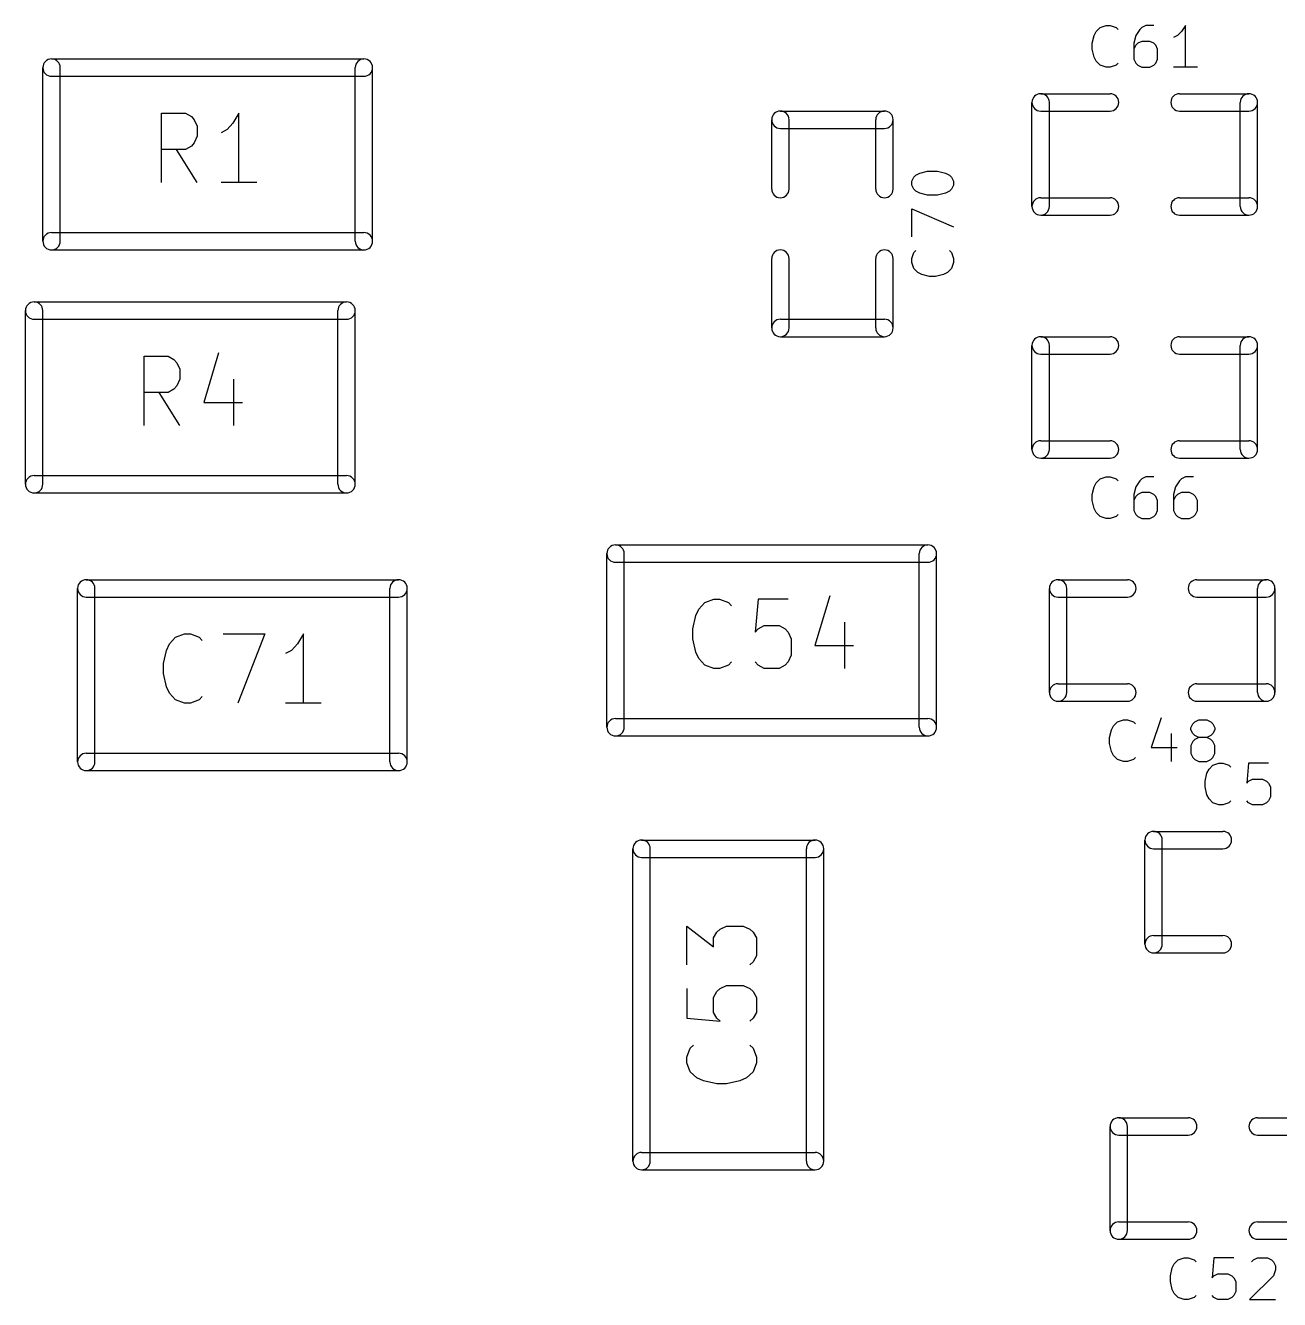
# Model space of a CAD drawing. Extents: x 51.7 to 137.6, y -122.1 to -55.4.
# Drawn here: x 91.88 to 101.06, y -95.37 to -86.05 of the extents above; entities that cross this region are included whole.
import ezdxf

# ---------------------------------------------------------------- set-up
doc = ezdxf.new("R2010")
doc.units = 0
doc.header["$MEASUREMENT"] = 0
doc.layers.add('BLACK', color=250, linetype='CONTINUOUS')

msp = doc.modelspace()

# ---------------------------------------------------------------- linework, layer by layer
at = {"layer": 'BLACK'}
for p, q in [((99.6914, -86.1822), (99.7059, -86.1241)), ((99.7059, -86.1241), (99.7204, -86.0951)), ((99.7204, -86.0951), (99.7494, -86.0661)), ((99.7494, -86.0661), (99.793, -86.0516)), ((99.793, -86.0516), (99.822, -86.0516)), ((99.822, -86.0516), (99.8655, -86.0661)), ((99.8655, -86.0661), (99.8801, -86.0806)), ((100.011, -86.1241), (99.9962, -86.1822)), ((100.04, -86.0806), (100.011, -86.1241)), ((100.054, -86.0661), (100.04, -86.0806)), ((100.083, -86.0516), (100.054, -86.0661)), ((100.141, -86.0516), (100.083, -86.0516)), ((100.315, -86.1241), (100.286, -86.1387)), ((100.345, -86.0951), (100.315, -86.1241)), ((100.374, -86.0516), (100.345, -86.0951)), ((100.374, -86.3564), (100.374, -86.0516)), ((99.6914, -86.2257), (99.6914, -86.1822)), ((99.7059, -86.2838), (99.6914, -86.2257)), ((99.9962, -86.1822), (99.9962, -86.2983)), ((100.011, -86.1967), (99.9962, -86.2257)), ((100.025, -86.1822), (100.011, -86.1967)), ((100.054, -86.1677), (100.025, -86.1822)), ((100.112, -86.1677), (100.054, -86.1677)), ((100.141, -86.1822), (100.112, -86.1677)), ((100.156, -86.1967), (100.141, -86.1822)), ((100.17, -86.2257), (100.156, -86.1967)), ((100.17, -86.2983), (100.17, -86.2257)), ((92.075, -86.2965), (94.361, -86.2965)), ((99.7204, -86.3128), (99.7059, -86.2838)), ((99.7494, -86.3419), (99.7204, -86.3128)), ((99.9962, -86.2983), (100.011, -86.3273)), ((100.156, -86.3273), (100.17, -86.2983)), ((92.0115, -87.63), (92.0115, -86.36)), ((92.1385, -87.63), (92.1385, -86.36)), ((94.2975, -87.63), (94.2975, -86.36)), ((94.4245, -87.63), (94.4245, -86.36)), ((99.793, -86.3564), (99.7494, -86.3419)), ((99.822, -86.3564), (99.793, -86.3564)), ((99.8655, -86.3419), (99.822, -86.3564)), ((99.8801, -86.3273), (99.8655, -86.3419)), ((100.011, -86.3273), (100.025, -86.3419)), ((100.025, -86.3419), (100.054, -86.3564)), ((100.054, -86.3564), (100.112, -86.3564)), ((100.112, -86.3564), (100.141, -86.3419)), ((100.141, -86.3419), (100.156, -86.3273)), ((100.461, -86.3564), (100.286, -86.3564)), ((92.075, -86.4235), (94.361, -86.4235)), ((99.314, -86.5505), (99.822, -86.5505)), ((100.33, -86.5505), (100.838, -86.5505)), ((92.8805, -87.2006), (92.8805, -86.6926)), ((92.8805, -86.6926), (93.0547, -86.6926)), ((93.0547, -86.6926), (93.0983, -86.7168)), ((93.4466, -86.6926), (93.4031, -86.7652)), ((93.4466, -87.2006), (93.4466, -86.6926)), ((97.409, -86.6775), (98.171, -86.6775)), ((99.2505, -87.376), (99.2505, -86.614)), ((99.314, -86.6775), (99.822, -86.6775)), ((99.3775, -87.376), (99.3775, -86.614)), ((100.33, -86.6775), (100.838, -86.6775)), ((100.775, -87.376), (100.775, -86.614)), ((100.902, -87.376), (100.902, -86.614)), ((93.0983, -86.7168), (93.12, -86.741)), ((93.12, -86.741), (93.1418, -86.7894)), ((93.4031, -86.7652), (93.3595, -86.8136)), ((97.3455, -87.249), (97.3455, -86.741)), ((97.4725, -87.249), (97.4725, -86.741)), ((98.1075, -87.249), (98.1075, -86.741)), ((98.2345, -87.249), (98.2345, -86.741)), ((93.1418, -86.862), (93.12, -86.9103)), ((93.1418, -86.7894), (93.1418, -86.862)), ((93.3595, -86.8136), (93.316, -86.8378)), ((97.409, -86.8045), (98.171, -86.8045)), ((93.0547, -86.9587), (92.8805, -86.9587)), ((93.1418, -87.2006), (92.9894, -86.9587)), ((93.0983, -86.9345), (93.0547, -86.9587)), ((93.12, -86.9103), (93.0983, -86.9345)), ((98.3851, -87.1619), (98.3996, -87.1474)), ((98.3996, -87.1474), (98.4286, -87.1329)), ((98.4286, -87.1329), (98.4867, -87.1184)), ((98.4867, -87.1184), (98.5593, -87.1184)), ((98.5593, -87.1184), (98.6173, -87.1329)), ((98.6173, -87.1329), (98.6463, -87.1474)), ((98.6463, -87.1474), (98.6609, -87.1619)), ((93.5772, -87.2006), (93.316, -87.2006)), ((98.3706, -87.1909), (98.3851, -87.1619)), ((98.3706, -87.22), (98.3706, -87.1909)), ((98.3851, -87.249), (98.3706, -87.22)), ((98.3996, -87.2635), (98.3851, -87.249)), ((98.6609, -87.249), (98.6463, -87.2635)), ((98.6609, -87.1619), (98.6754, -87.1909)), ((98.6754, -87.22), (98.6609, -87.249)), ((98.6754, -87.1909), (98.6754, -87.22)), ((98.4286, -87.278), (98.3996, -87.2635)), ((98.4867, -87.2925), (98.4286, -87.278)), ((98.5593, -87.2925), (98.4867, -87.2925)), ((98.6173, -87.278), (98.5593, -87.2925)), ((98.6463, -87.2635), (98.6173, -87.278)), ((99.314, -87.3125), (99.822, -87.3125)), ((100.33, -87.3125), (100.838, -87.3125)), ((98.3706, -87.5973), (98.3706, -87.3941)), ((98.3706, -87.3941), (98.6754, -87.5248)), ((99.314, -87.4395), (99.822, -87.4395)), ((100.33, -87.4395), (100.838, -87.4395)), ((92.075, -87.5665), (94.361, -87.5665)), ((92.075, -87.6935), (94.361, -87.6935)), ((98.3706, -87.757), (98.3851, -87.7135)), ((98.3851, -87.7135), (98.3996, -87.6989)), ((98.6463, -87.6989), (98.6609, -87.7135)), ((98.6609, -87.7135), (98.6754, -87.757)), ((97.3455, -88.265), (97.3455, -87.757)), ((97.4725, -88.265), (97.4725, -87.757)), ((98.1075, -88.265), (98.1075, -87.757)), ((98.2345, -88.265), (98.2345, -87.757)), ((98.3706, -87.786), (98.3706, -87.757)), ((98.3851, -87.8296), (98.3706, -87.786)), ((98.6754, -87.786), (98.6609, -87.8296)), ((98.6754, -87.757), (98.6754, -87.786)), ((98.4141, -87.8586), (98.3851, -87.8296)), ((98.4431, -87.8731), (98.4141, -87.8586)), ((98.5012, -87.8876), (98.4431, -87.8731)), ((98.5447, -87.8876), (98.5012, -87.8876)), ((98.6028, -87.8731), (98.5447, -87.8876)), ((98.6318, -87.8586), (98.6028, -87.8731)), ((98.6609, -87.8296), (98.6318, -87.8586)), ((91.948, -88.0745), (94.234, -88.0745)), ((91.8845, -89.408), (91.8845, -88.138)), ((92.0115, -89.408), (92.0115, -88.138)), ((94.1705, -89.408), (94.1705, -88.138)), ((94.2975, -89.408), (94.2975, -88.138)), ((91.948, -88.2015), (94.234, -88.2015)), ((97.409, -88.2015), (98.171, -88.2015)), ((97.409, -88.3285), (98.171, -88.3285)), ((99.314, -88.3285), (99.822, -88.3285)), ((100.33, -88.3285), (100.838, -88.3285)), ((93.2978, -88.4464), (93.189, -88.8093)), ((99.2505, -89.154), (99.2505, -88.392)), ((99.314, -88.4555), (99.822, -88.4555)), ((99.3775, -89.154), (99.3775, -88.392)), ((100.33, -88.4555), (100.838, -88.4555)), ((100.775, -89.154), (100.775, -88.392)), ((100.902, -89.154), (100.902, -88.392)), ((92.7535, -88.9786), (92.7535, -88.4706)), ((92.7535, -88.4706), (92.9277, -88.4706)), ((92.9277, -88.4706), (92.9713, -88.4948)), ((92.9713, -88.4948), (92.993, -88.519)), ((92.993, -88.519), (93.0148, -88.5674)), ((93.0148, -88.64), (92.993, -88.6883)), ((93.0148, -88.5674), (93.0148, -88.64)), ((93.4067, -88.64), (93.4067, -88.9786)), ((92.9277, -88.7367), (92.7535, -88.7367)), ((93.0148, -88.9786), (92.8624, -88.7367)), ((92.9713, -88.7125), (92.9277, -88.7367)), ((92.993, -88.6883), (92.9713, -88.7125)), ((93.189, -88.8093), (93.472, -88.8093)), ((99.314, -89.0905), (99.822, -89.0905)), ((100.33, -89.0905), (100.838, -89.0905)), ((99.314, -89.2175), (99.822, -89.2175)), ((100.33, -89.2175), (100.838, -89.2175)), ((91.948, -89.3445), (94.234, -89.3445)), ((99.7204, -89.3971), (99.7494, -89.3681)), ((99.7494, -89.3681), (99.793, -89.3536)), ((99.793, -89.3536), (99.822, -89.3536)), ((99.822, -89.3536), (99.8655, -89.3681)), ((99.8655, -89.3681), (99.8801, -89.3826)), ((100.04, -89.3826), (100.011, -89.4261)), ((100.054, -89.3681), (100.04, -89.3826)), ((100.083, -89.3536), (100.054, -89.3681)), ((100.141, -89.3536), (100.083, -89.3536)), ((100.33, -89.3826), (100.301, -89.4261)), ((100.345, -89.3681), (100.33, -89.3826)), ((100.374, -89.3536), (100.345, -89.3681)), ((100.432, -89.3536), (100.374, -89.3536)), ((91.948, -89.4715), (94.234, -89.4715)), ((99.6914, -89.4842), (99.7059, -89.4261)), ((99.6914, -89.5277), (99.6914, -89.4842)), ((99.7059, -89.4261), (99.7204, -89.3971)), ((100.011, -89.4261), (99.9962, -89.4842)), ((99.9962, -89.4842), (99.9962, -89.6003)), ((100.025, -89.4842), (100.011, -89.4987)), ((100.054, -89.4697), (100.025, -89.4842)), ((100.112, -89.4697), (100.054, -89.4697)), ((100.141, -89.4842), (100.112, -89.4697)), ((100.156, -89.4987), (100.141, -89.4842)), ((100.301, -89.4261), (100.286, -89.4842)), ((100.286, -89.4842), (100.286, -89.6003)), ((100.315, -89.4842), (100.301, -89.4987)), ((100.345, -89.4697), (100.315, -89.4842)), ((100.403, -89.4697), (100.345, -89.4697)), ((100.432, -89.4842), (100.403, -89.4697)), ((100.446, -89.4987), (100.432, -89.4842)), ((99.7059, -89.5858), (99.6914, -89.5277)), ((100.011, -89.4987), (99.9962, -89.5277)), ((100.17, -89.5277), (100.156, -89.4987)), ((100.17, -89.6003), (100.17, -89.5277)), ((100.301, -89.4987), (100.286, -89.5277)), ((100.461, -89.5277), (100.446, -89.4987)), ((100.461, -89.6003), (100.461, -89.5277)), ((99.7204, -89.6148), (99.7059, -89.5858)), ((99.7494, -89.6439), (99.7204, -89.6148)), ((99.793, -89.6584), (99.7494, -89.6439)), ((99.822, -89.6584), (99.793, -89.6584)), ((99.8655, -89.6439), (99.822, -89.6584)), ((99.8801, -89.6293), (99.8655, -89.6439)), ((99.9962, -89.6003), (100.011, -89.6293)), ((100.011, -89.6293), (100.025, -89.6439)), ((100.025, -89.6439), (100.054, -89.6584)), ((100.054, -89.6584), (100.112, -89.6584)), ((100.112, -89.6584), (100.141, -89.6439)), ((100.141, -89.6439), (100.156, -89.6293)), ((100.156, -89.6293), (100.17, -89.6003)), ((100.286, -89.6003), (100.301, -89.6293)), ((100.301, -89.6293), (100.315, -89.6439)), ((100.315, -89.6439), (100.345, -89.6584)), ((100.345, -89.6584), (100.403, -89.6584)), ((100.403, -89.6584), (100.432, -89.6439)), ((100.432, -89.6439), (100.446, -89.6293)), ((100.446, -89.6293), (100.461, -89.6003)), ((96.2025, -89.8525), (98.4885, -89.8525)), ((96.139, -91.186), (96.139, -89.916)), ((96.266, -91.186), (96.266, -89.916)), ((98.425, -91.186), (98.425, -89.916)), ((98.552, -91.186), (98.552, -89.916)), ((96.2025, -89.9795), (98.4885, -89.9795)), ((92.329, -90.1065), (94.615, -90.1065)), ((99.441, -90.1065), (99.949, -90.1065)), ((100.457, -90.1065), (100.965, -90.1065)), ((92.2655, -91.44), (92.2655, -90.17)), ((92.329, -90.2335), (94.615, -90.2335)), ((92.3925, -91.44), (92.3925, -90.17)), ((94.5515, -91.44), (94.5515, -90.17)), ((94.6785, -91.44), (94.6785, -90.17)), ((97.77, -90.2244), (97.6612, -90.5873)), ((99.3775, -90.932), (99.3775, -90.17)), ((99.441, -90.2335), (99.949, -90.2335)), ((99.5045, -90.932), (99.5045, -90.17)), ((100.457, -90.2335), (100.965, -90.2335)), ((100.902, -90.932), (100.902, -90.17)), ((101.029, -90.932), (101.029, -90.17)), ((96.7903, -90.3696), (96.8121, -90.3212)), ((96.8121, -90.3212), (96.8556, -90.2728)), ((96.8556, -90.2728), (96.921, -90.2486)), ((96.921, -90.2486), (96.9645, -90.2486)), ((96.9645, -90.2486), (97.0298, -90.2728)), ((97.0298, -90.2728), (97.0516, -90.297)), ((97.2475, -90.2486), (97.2258, -90.4905)), ((97.4652, -90.2486), (97.2475, -90.2486)), ((96.7686, -90.4663), (96.7903, -90.3696)), ((97.8789, -90.418), (97.8789, -90.7566)), ((92.9821, -90.5268), (93.0475, -90.5026)), ((93.0475, -90.5026), (93.091, -90.5026)), ((93.091, -90.5026), (93.1563, -90.5268)), ((93.3305, -90.5026), (93.6353, -90.5026)), ((93.6353, -90.5026), (93.4393, -91.0106)), ((93.9183, -90.5026), (93.8748, -90.5752)), ((93.9183, -91.0106), (93.9183, -90.5026)), ((96.7686, -90.5389), (96.7686, -90.4663)), ((97.2258, -90.4905), (97.2475, -90.4663)), ((97.2475, -90.4663), (97.2911, -90.4421)), ((97.2911, -90.4421), (97.3999, -90.4421)), ((97.3999, -90.4421), (97.4435, -90.4663)), ((97.4435, -90.4663), (97.4652, -90.4905)), ((97.4652, -90.4905), (97.487, -90.5389)), ((92.9168, -90.6236), (92.9386, -90.5752)), ((92.9386, -90.5752), (92.9821, -90.5268)), ((93.1563, -90.5268), (93.1781, -90.551)), ((93.8748, -90.5752), (93.8312, -90.6236)), ((96.7903, -90.6357), (96.7686, -90.5389)), ((97.487, -90.5389), (97.487, -90.6599)), ((97.6612, -90.5873), (97.9442, -90.5873)), ((92.8951, -90.7203), (92.9168, -90.6236)), ((93.8312, -90.6236), (93.7877, -90.6478)), ((96.8121, -90.684), (96.7903, -90.6357)), ((96.8556, -90.7324), (96.8121, -90.684)), ((97.487, -90.6599), (97.4652, -90.7082)), ((92.8951, -90.7929), (92.8951, -90.7203)), ((92.9168, -90.8897), (92.8951, -90.7929)), ((96.921, -90.7566), (96.8556, -90.7324)), ((96.9645, -90.7566), (96.921, -90.7566)), ((97.0298, -90.7324), (96.9645, -90.7566)), ((97.0516, -90.7082), (97.0298, -90.7324)), ((97.2475, -90.7324), (97.2258, -90.7082)), ((97.2911, -90.7566), (97.2475, -90.7324)), ((97.3999, -90.7566), (97.2911, -90.7566)), ((97.4435, -90.7324), (97.3999, -90.7566)), ((97.4652, -90.7082), (97.4435, -90.7324)), ((99.441, -90.8685), (99.949, -90.8685)), ((100.457, -90.8685), (100.965, -90.8685)), ((92.9386, -90.938), (92.9168, -90.8897)), ((92.9821, -90.9864), (92.9386, -90.938)), ((93.1781, -90.9622), (93.1563, -90.9864)), ((93.0475, -91.0106), (92.9821, -90.9864)), ((93.091, -91.0106), (93.0475, -91.0106)), ((93.1563, -90.9864), (93.091, -91.0106)), ((94.0489, -91.0106), (93.7877, -91.0106)), ((99.441, -90.9955), (99.949, -90.9955)), ((100.457, -90.9955), (100.965, -90.9955)), ((96.2025, -91.1225), (98.4885, -91.1225)), ((99.8474, -91.1751), (99.8764, -91.1461)), ((99.8764, -91.1461), (99.92, -91.1316)), ((99.92, -91.1316), (99.949, -91.1316)), ((99.949, -91.1316), (99.9925, -91.1461)), ((99.9925, -91.1461), (100.007, -91.1606)), ((100.196, -91.1171), (100.123, -91.3348)), ((100.413, -91.1896), (100.428, -91.1606)), ((100.428, -91.1606), (100.442, -91.1461)), ((100.442, -91.1461), (100.472, -91.1316)), ((100.472, -91.1316), (100.53, -91.1316)), ((100.53, -91.1316), (100.559, -91.1461)), ((100.559, -91.1461), (100.573, -91.1606)), ((100.573, -91.1606), (100.588, -91.1896)), ((96.2025, -91.2495), (98.4885, -91.2495)), ((99.8184, -91.2622), (99.8329, -91.2041)), ((99.8329, -91.2041), (99.8474, -91.1751)), ((100.268, -91.2332), (100.268, -91.4364)), ((100.413, -91.2041), (100.413, -91.1896)), ((100.428, -91.2332), (100.413, -91.2041)), ((100.442, -91.2477), (100.428, -91.2332)), ((100.472, -91.2622), (100.442, -91.2477)), ((100.559, -91.2477), (100.53, -91.2622)), ((100.573, -91.2332), (100.559, -91.2477)), ((100.588, -91.2041), (100.573, -91.2332)), ((100.588, -91.1896), (100.588, -91.2041)), ((99.8184, -91.3057), (99.8184, -91.2622)), ((99.8329, -91.3638), (99.8184, -91.3057)), ((100.123, -91.3348), (100.312, -91.3348)), ((100.428, -91.2912), (100.413, -91.3203)), ((100.413, -91.3203), (100.413, -91.3783)), ((100.442, -91.2767), (100.428, -91.2912)), ((100.472, -91.2622), (100.442, -91.2767)), ((100.53, -91.2622), (100.472, -91.2622)), ((100.559, -91.2767), (100.53, -91.2622)), ((100.573, -91.2912), (100.559, -91.2767)), ((100.588, -91.3203), (100.573, -91.2912)), ((100.588, -91.3783), (100.588, -91.3203)), ((92.329, -91.3765), (94.615, -91.3765)), ((99.8474, -91.3928), (99.8329, -91.3638)), ((99.8764, -91.4219), (99.8474, -91.3928)), ((99.92, -91.4364), (99.8764, -91.4219)), ((99.949, -91.4364), (99.92, -91.4364)), ((99.9925, -91.4219), (99.949, -91.4364)), ((100.007, -91.4073), (99.9925, -91.4219)), ((100.413, -91.3783), (100.428, -91.4073)), ((100.428, -91.4073), (100.442, -91.4219)), ((100.442, -91.4219), (100.472, -91.4364)), ((100.472, -91.4364), (100.53, -91.4364)), ((100.53, -91.4364), (100.559, -91.4219)), ((100.559, -91.4219), (100.573, -91.4073)), ((100.573, -91.4073), (100.588, -91.3783)), ((92.329, -91.5035), (94.615, -91.5035)), ((100.517, -91.5797), (100.531, -91.5216)), ((100.531, -91.5216), (100.546, -91.4926)), ((100.546, -91.4926), (100.575, -91.4636)), ((100.575, -91.4636), (100.618, -91.4491)), ((100.618, -91.4491), (100.648, -91.4491)), ((100.648, -91.4491), (100.691, -91.4636)), ((100.691, -91.4636), (100.706, -91.4781)), ((100.836, -91.4491), (100.822, -91.5942)), ((100.981, -91.4491), (100.836, -91.4491)), ((100.517, -91.6232), (100.517, -91.5797)), ((100.531, -91.6813), (100.517, -91.6232)), ((100.822, -91.5942), (100.836, -91.5797)), ((100.836, -91.5797), (100.865, -91.5652)), ((100.865, -91.5652), (100.938, -91.5652)), ((100.938, -91.5652), (100.967, -91.5797)), ((100.967, -91.5797), (100.981, -91.5942)), ((100.981, -91.5942), (100.996, -91.6232)), ((100.996, -91.6232), (100.996, -91.6958)), ((100.546, -91.7103), (100.531, -91.6813)), ((100.575, -91.7394), (100.546, -91.7103)), ((100.706, -91.7248), (100.691, -91.7394)), ((100.836, -91.7394), (100.822, -91.7248)), ((100.981, -91.7248), (100.967, -91.7394)), ((100.996, -91.6958), (100.981, -91.7248)), ((100.618, -91.7539), (100.575, -91.7394)), ((100.648, -91.7539), (100.618, -91.7539)), ((100.691, -91.7394), (100.648, -91.7539)), ((100.865, -91.7539), (100.836, -91.7394)), ((100.938, -91.7539), (100.865, -91.7539)), ((100.967, -91.7394), (100.938, -91.7539)), ((100.14, -91.948), (100.648, -91.948)), ((96.3295, -94.361), (96.3295, -92.075)), ((96.393, -92.0115), (97.663, -92.0115)), ((96.4565, -94.361), (96.4565, -92.075)), ((97.5995, -94.361), (97.5995, -92.075)), ((97.7265, -94.361), (97.7265, -92.075)), ((100.076, -92.7735), (100.076, -92.0115)), ((100.14, -92.075), (100.648, -92.075)), ((100.203, -92.7735), (100.203, -92.0115)), ((96.393, -92.1385), (97.663, -92.1385)), ((96.7256, -92.9241), (96.7256, -92.6411)), ((96.7256, -92.6411), (96.9191, -92.7935)), ((96.9675, -92.6628), (97.0159, -92.6411)), ((97.0159, -92.6411), (97.1369, -92.6411)), ((97.1369, -92.6411), (97.1852, -92.6628)), ((96.9191, -92.7281), (96.9433, -92.6846)), ((96.9191, -92.7935), (96.9191, -92.7281)), ((96.9433, -92.6846), (96.9675, -92.6628)), ((97.1852, -92.6628), (97.2094, -92.6846)), ((97.2094, -92.6846), (97.2336, -92.7281)), ((97.2336, -92.7281), (97.2336, -92.8588)), ((100.14, -92.71), (100.648, -92.71)), ((100.14, -92.837), (100.648, -92.837)), ((97.2094, -92.9023), (97.1852, -92.9241)), ((97.2336, -92.8588), (97.2094, -92.9023)), ((96.7256, -93.0983), (96.7256, -93.316)), ((96.9191, -93.1636), (96.9433, -93.12)), ((96.9433, -93.12), (96.9675, -93.0983)), ((96.9675, -93.0983), (97.0159, -93.0765)), ((97.0159, -93.0765), (97.1369, -93.0765)), ((97.1369, -93.0765), (97.1852, -93.0983)), ((97.1852, -93.0983), (97.2094, -93.12)), ((97.2094, -93.12), (97.2336, -93.1636)), ((96.9191, -93.2724), (96.9191, -93.1636)), ((97.2336, -93.1636), (97.2336, -93.2724)), ((96.9433, -93.316), (96.9191, -93.2724)), ((97.2336, -93.2724), (97.2094, -93.316)), ((96.7256, -93.316), (96.9675, -93.3377)), ((96.9675, -93.3377), (96.9433, -93.316)), ((97.2094, -93.316), (97.1852, -93.3377)), ((96.7256, -93.599), (96.7498, -93.5337)), ((96.7498, -93.5337), (96.774, -93.5119)), ((97.1852, -93.5119), (97.2094, -93.5337)), ((97.2094, -93.5337), (97.2336, -93.599)), ((96.7256, -93.6425), (96.7256, -93.599)), ((96.7498, -93.7079), (96.7256, -93.6425)), ((97.2336, -93.6425), (97.2094, -93.7079)), ((97.2336, -93.599), (97.2336, -93.6425)), ((96.7982, -93.7514), (96.7498, -93.7079)), ((96.8466, -93.7732), (96.7982, -93.7514)), ((96.9433, -93.7949), (96.8466, -93.7732)), ((97.1127, -93.7732), (97.0159, -93.7949)), ((97.161, -93.7514), (97.1127, -93.7732)), ((97.2094, -93.7079), (97.161, -93.7514)), ((97.0159, -93.7949), (96.9433, -93.7949)), ((99.8855, -94.0435), (100.394, -94.0435)), ((100.902, -94.0435), (101.41, -94.0435)), ((99.822, -94.869), (99.822, -94.107)), ((99.949, -94.869), (99.949, -94.107)), ((99.8855, -94.1705), (100.394, -94.1705)), ((100.902, -94.1705), (101.41, -94.1705)), ((96.393, -94.2975), (97.663, -94.2975)), ((96.393, -94.4245), (97.663, -94.4245)), ((99.8855, -94.8055), (100.394, -94.8055)), ((100.902, -94.8055), (101.41, -94.8055)), ((99.8855, -94.9325), (100.394, -94.9325)), ((100.902, -94.9325), (101.41, -94.9325)), ((100.321, -95.0831), (100.364, -95.0686)), ((100.364, -95.0686), (100.394, -95.0686)), ((100.394, -95.0686), (100.437, -95.0831)), ((100.582, -95.0686), (100.568, -95.2137)), ((100.727, -95.0686), (100.582, -95.0686)), ((100.872, -95.0831), (100.902, -95.0686)), ((100.902, -95.0686), (100.974, -95.0686)), ((100.974, -95.0686), (101.003, -95.0831)), ((100.263, -95.1992), (100.277, -95.1411)), ((100.277, -95.1411), (100.292, -95.1121)), ((100.292, -95.1121), (100.321, -95.0831)), ((100.437, -95.0831), (100.452, -95.0976)), ((100.858, -95.0976), (100.872, -95.0831)), ((101.003, -95.0831), (101.018, -95.0976)), ((101.018, -95.0976), (101.032, -95.1266)), ((101.032, -95.1557), (101.018, -95.1992)), ((101.032, -95.1266), (101.032, -95.1557)), ((100.263, -95.2427), (100.263, -95.1992)), ((100.277, -95.3008), (100.263, -95.2427)), ((100.568, -95.2137), (100.582, -95.1992)), ((100.582, -95.1992), (100.611, -95.1847)), ((100.611, -95.1847), (100.684, -95.1847)), ((100.684, -95.1847), (100.713, -95.1992)), ((100.713, -95.1992), (100.727, -95.2137)), ((100.727, -95.2137), (100.742, -95.2427)), ((100.742, -95.2427), (100.742, -95.3153)), ((101.018, -95.1992), (100.843, -95.3734)), ((100.292, -95.3298), (100.277, -95.3008)), ((100.321, -95.3589), (100.292, -95.3298)), ((100.364, -95.3734), (100.321, -95.3589)), ((100.437, -95.3589), (100.394, -95.3734)), ((100.452, -95.3443), (100.437, -95.3589)), ((100.582, -95.3589), (100.568, -95.3443)), ((100.611, -95.3734), (100.582, -95.3589)), ((100.713, -95.3589), (100.684, -95.3734)), ((100.727, -95.3443), (100.713, -95.3589)), ((100.742, -95.3153), (100.727, -95.3443)), ((100.394, -95.3734), (100.364, -95.3734)), ((100.684, -95.3734), (100.611, -95.3734)), ((100.843, -95.3734), (101.032, -95.3734))]:
    msp.add_line(p, q, dxfattribs=at)
for centre, start, end in [((92.075, -86.36), 90, 270), ((92.075, -86.36), 360, 540), ((94.361, -86.36), 360, 540), ((94.361, -86.36), 270, 450), ((99.314, -86.614), 360, 540), ((99.314, -86.614), 90, 270), ((99.822, -86.614), 270, 450), ((100.33, -86.614), 90, 270), ((100.838, -86.614), 360, 540), ((100.838, -86.614), 270, 450), ((97.409, -86.741), 360, 540), ((97.409, -86.741), 90, 270), ((98.171, -86.741), 360, 540), ((98.171, -86.741), 270, 450), ((97.409, -87.249), 180, 360), ((98.171, -87.249), 180, 360), ((99.314, -87.376), 90, 270), ((99.822, -87.376), 270, 450), ((100.33, -87.376), 90, 270), ((100.838, -87.376), 270, 450), ((99.314, -87.376), 180, 360), ((100.838, -87.376), 180, 360), ((92.075, -87.63), 90, 270), ((94.361, -87.63), 270, 450), ((92.075, -87.63), 180, 360), ((94.361, -87.63), 180, 360), ((97.409, -87.757), 360, 540), ((98.171, -87.757), 360, 540), ((91.948, -88.138), 90, 270), ((91.948, -88.138), 360, 540), ((94.234, -88.138), 360, 540), ((94.234, -88.138), 270, 450), ((97.409, -88.265), 90, 270), ((97.409, -88.265), 180, 360), ((98.171, -88.265), 180, 360), ((98.171, -88.265), 270, 450), ((99.314, -88.392), 90, 270), ((99.314, -88.392), 360, 540), ((99.822, -88.392), 270, 450), ((100.33, -88.392), 90, 270), ((100.838, -88.392), 360, 540), ((100.838, -88.392), 270, 450), ((99.314, -89.154), 90, 270), ((99.822, -89.154), 270, 450), ((100.33, -89.154), 90, 270), ((100.838, -89.154), 270, 450), ((99.314, -89.154), 180, 360), ((100.838, -89.154), 180, 360), ((91.948, -89.408), 90, 270), ((94.234, -89.408), 270, 450), ((91.948, -89.408), 180, 360), ((94.234, -89.408), 180, 360), ((96.2025, -89.916), 90, 270), ((96.2025, -89.916), 360, 540), ((98.4885, -89.916), 360, 540), ((98.4885, -89.916), 270, 450), ((92.329, -90.17), 360, 540), ((92.329, -90.17), 90, 270), ((94.615, -90.17), 360, 540), ((94.615, -90.17), 270, 450), ((99.441, -90.17), 90, 270), ((99.441, -90.17), 360, 540), ((99.949, -90.17), 270, 450), ((100.457, -90.17), 90, 270), ((100.965, -90.17), 360, 540), ((100.965, -90.17), 270, 450), ((99.441, -90.932), 90, 270), ((99.949, -90.932), 270, 450), ((100.457, -90.932), 90, 270), ((100.965, -90.932), 270, 450), ((99.441, -90.932), 180, 360), ((100.965, -90.932), 180, 360), ((96.2025, -91.186), 90, 270), ((98.4885, -91.186), 270, 450), ((96.2025, -91.186), 180, 360), ((98.4885, -91.186), 180, 360), ((92.329, -91.44), 90, 270), ((92.329, -91.44), 180, 360), ((94.615, -91.44), 180, 360), ((94.615, -91.44), 270, 450), ((100.14, -92.0115), 360, 540), ((100.14, -92.0115), 90, 270), ((100.648, -92.0115), 270, 450), ((96.393, -92.075), 360, 540), ((96.393, -92.075), 90, 270), ((97.663, -92.075), 360, 540), ((97.663, -92.075), 270, 450), ((100.14, -92.7735), 90, 270), ((100.648, -92.7735), 270, 450), ((100.14, -92.7735), 180, 360), ((99.8855, -94.107), 90, 270), ((99.8855, -94.107), 360, 540), ((100.394, -94.107), 270, 450), ((100.902, -94.107), 90, 270), ((96.393, -94.361), 90, 270), ((97.663, -94.361), 270, 450), ((96.393, -94.361), 180, 360), ((97.663, -94.361), 180, 360), ((99.8855, -94.869), 90, 270), ((99.8855, -94.869), 180, 360), ((100.394, -94.869), 270, 450), ((100.902, -94.869), 90, 270)]:
    msp.add_arc(centre, 0.0635, start, end, dxfattribs=at)

doc.saveas('drawing.dxf')
